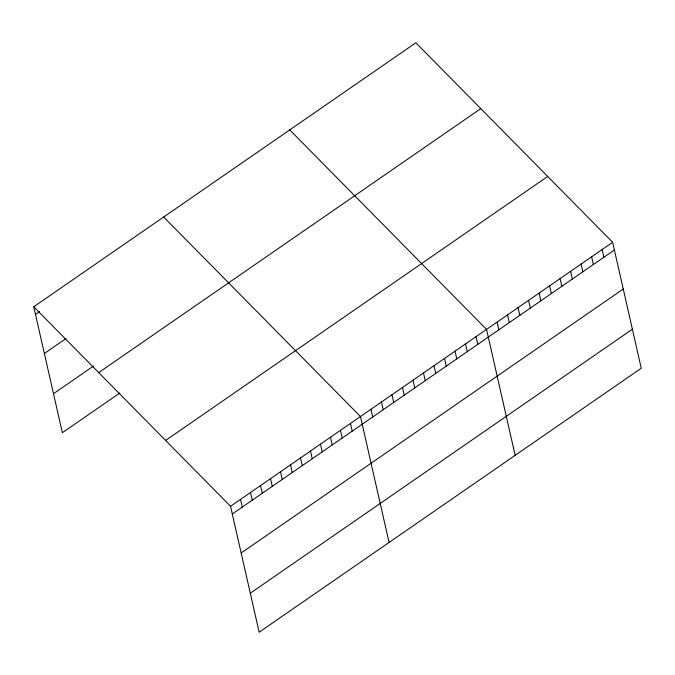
<?xml version="1.0" encoding="UTF-8"?>
<svg xmlns="http://www.w3.org/2000/svg" width="675" height="675" viewBox="0 0 675 675"><rect width="100%" height="100%" fill="white"/><g stroke="black" fill="none" stroke-linecap="round" stroke-linejoin="round"><path stroke-width="1.01" d="M33.75 306.771L415.842 42.787L612.638 242.291L641.25 368.229L259.158 632.213L230.546 506.275L33.75 306.771L62.362 432.709L119.821 393.01M35.505 314.483L39.665 311.605M44.364 353.498L66.015 338.538M53.502 393.694L93.471 366.078M98.693 372.608L480.786 108.624M165.603 440.438L547.695 176.453M230.546 506.275L612.638 242.291M232.301 513.979L614.385 249.995M241.161 553.002L623.253 289.018M250.298 593.198L632.382 329.214M289.752 129.904L486.548 329.4L515.16 455.347M163.662 217.012L360.458 416.517L389.07 542.455M602.134 249.547L603.88 257.259M591.621 256.812L593.376 264.516M581.116 264.068L582.862 271.78M570.611 271.325L572.358 279.037M560.098 278.589L561.853 286.293M549.593 285.846L551.34 293.558M539.08 293.102L540.835 300.814M528.576 300.367L530.331 308.078M518.071 307.623L519.817 315.335M507.558 314.887L509.313 322.591M497.053 322.144L498.808 329.856M476.035 336.665L477.79 344.368M465.531 343.921L467.286 351.633M455.026 351.186L456.773 358.889M444.513 358.442L446.268 366.154M434.008 365.698L435.763 373.41M423.503 372.963L425.25 380.666M412.99 380.219L414.745 387.931M402.486 387.484L404.241 395.187M391.981 394.74L393.727 402.452M381.468 401.996L383.223 409.708M370.963 409.261L372.718 416.964M350.46 423.419L352.215 431.131M340.47 430.329L342.225 438.033M330.48 437.231L332.227 444.943M320.482 444.133L322.237 451.845M310.492 451.043L312.247 458.747M300.502 457.945L302.248 465.649M290.503 464.847L292.258 472.559M280.513 471.749L282.26 479.461M270.515 478.659L272.27 486.363M260.525 485.561L262.28 493.273M250.535 492.463L252.281 500.175M240.536 499.365L242.291 507.077"/></g></svg>
